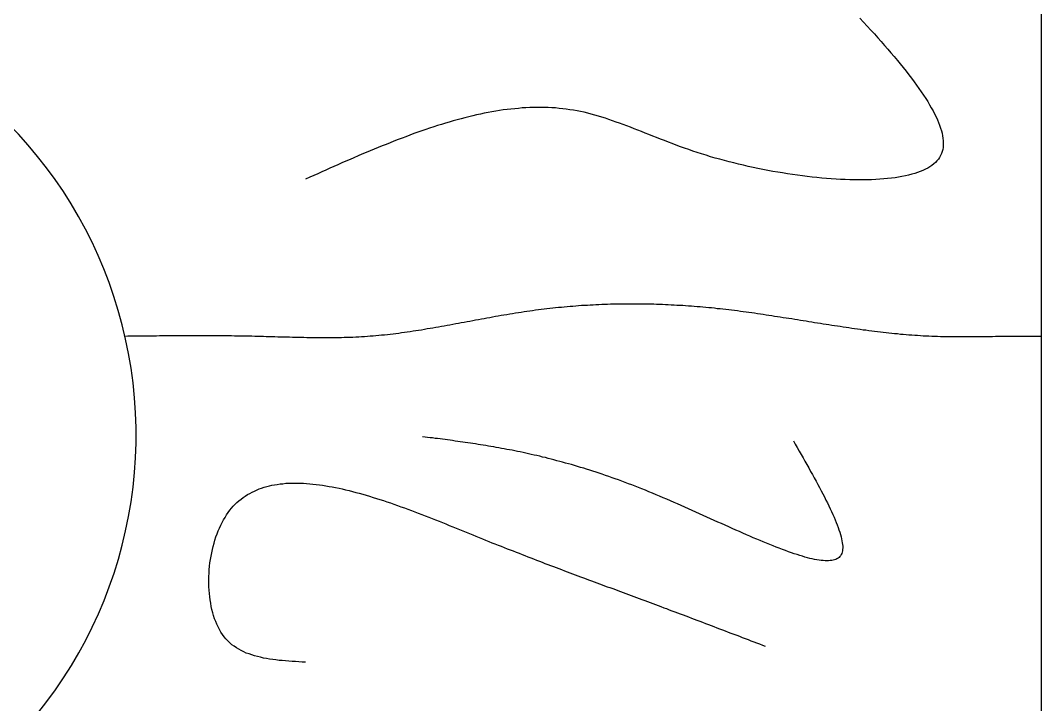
# Model space of a CAD drawing. Extents: x 443 to 1217, y -1921 to -677.
# Drawn here: x 705.76 to 715.86, y -884.67 to -877.91 of the extents above; entities that cross this region are included whole.
import ezdxf

# ---------------------------------------------------------------- set-up
doc = ezdxf.new("R2010")
doc.units = 0
doc.header["$MEASUREMENT"] = 0
for name, color, linetype in [('1', 7, 'CONTINUOUS'), ('3', 8, 'CONTINUOUS'), ('6', 7, 'CONTINUOUS')]:
    doc.layers.add(name, color=color, linetype=linetype)

msp = doc.modelspace()

# ---------------------------------------------------------------- linework, layer by layer
at = {"layer": '1', "color": 7}
for p, q in [((714.064, -877.885), (714.101, -877.924)), ((714.101, -877.924), (714.136, -877.964)), ((714.136, -877.964), (714.172, -878.002)), ((714.172, -878.002), (714.207, -878.04)), ((714.207, -878.04), (714.241, -878.078)), ((714.241, -878.078), (714.274, -878.116)), ((714.274, -878.116), (714.307, -878.153)), ((714.307, -878.153), (714.34, -878.191)), ((714.34, -878.191), (714.371, -878.228)), ((714.371, -878.228), (714.403, -878.264)), ((714.403, -878.264), (714.434, -878.301)), ((714.434, -878.301), (714.463, -878.337)), ((714.463, -878.337), (714.492, -878.373)), ((714.492, -878.373), (714.521, -878.408)), ((714.521, -878.408), (714.548, -878.443)), ((714.548, -878.443), (714.574, -878.478)), ((714.574, -878.478), (714.6, -878.513)), ((714.6, -878.513), (714.625, -878.547)), ((714.625, -878.547), (714.648, -878.579)), ((714.648, -878.579), (714.671, -878.613)), ((714.671, -878.613), (714.694, -878.645)), ((714.694, -878.645), (714.715, -878.677)), ((710.799, -878.768), (710.762, -878.77)), ((710.836, -878.767), (710.799, -878.768)), ((710.872, -878.766), (710.836, -878.767)), ((710.909, -878.766), (710.872, -878.766)), ((710.945, -878.767), (710.909, -878.766)), ((710.982, -878.768), (710.945, -878.767)), ((711.018, -878.77), (710.982, -878.768)), ((714.715, -878.677), (714.734, -878.709)), ((714.734, -878.709), (714.753, -878.741)), ((714.753, -878.741), (714.77, -878.771)), ((710.159, -878.868), (710.12, -878.879)), ((710.197, -878.859), (710.159, -878.868)), ((710.236, -878.85), (710.197, -878.859)), ((710.274, -878.841), (710.236, -878.85)), ((710.312, -878.832), (710.274, -878.841)), ((710.35, -878.825), (710.312, -878.832)), ((710.388, -878.817), (710.35, -878.825)), ((710.425, -878.81), (710.388, -878.817)), ((710.463, -878.804), (710.425, -878.81)), ((710.501, -878.797), (710.463, -878.804)), ((710.538, -878.792), (710.501, -878.797)), ((710.576, -878.788), (710.538, -878.792)), ((710.614, -878.783), (710.576, -878.788)), ((710.651, -878.779), (710.614, -878.783)), ((710.688, -878.776), (710.651, -878.779)), ((710.725, -878.772), (710.688, -878.776)), ((710.762, -878.77), (710.725, -878.772)), ((711.054, -878.772), (711.018, -878.77)), ((711.09, -878.776), (711.054, -878.772)), ((711.126, -878.779), (711.09, -878.776)), ((711.161, -878.783), (711.126, -878.779)), ((711.197, -878.789), (711.161, -878.783)), ((711.233, -878.794), (711.197, -878.789)), ((711.268, -878.801), (711.233, -878.794)), ((711.302, -878.807), (711.268, -878.801)), ((711.338, -878.815), (711.302, -878.807)), ((711.373, -878.824), (711.338, -878.815)), ((711.408, -878.832), (711.373, -878.824)), ((711.443, -878.842), (711.408, -878.832)), ((711.478, -878.853), (711.443, -878.842)), ((711.513, -878.863), (711.478, -878.853)), ((711.548, -878.874), (711.513, -878.863)), ((714.77, -878.771), (714.788, -878.801)), ((714.788, -878.801), (714.803, -878.83)), ((714.803, -878.83), (714.817, -878.859)), ((714.817, -878.859), (714.83, -878.888)), ((709.85, -878.959), (709.81, -878.972)), ((709.889, -878.947), (709.85, -878.959)), ((709.927, -878.935), (709.889, -878.947)), ((709.966, -878.923), (709.927, -878.935)), ((710.004, -878.911), (709.966, -878.923)), ((710.044, -878.9), (710.004, -878.911)), ((710.082, -878.889), (710.044, -878.9)), ((710.12, -878.879), (710.082, -878.889)), ((711.583, -878.886), (711.548, -878.874)), ((711.617, -878.898), (711.583, -878.886)), ((711.653, -878.911), (711.617, -878.898)), ((711.688, -878.923), (711.653, -878.911)), ((711.724, -878.936), (711.688, -878.923)), ((711.76, -878.95), (711.724, -878.936)), ((711.795, -878.963), (711.76, -878.95)), ((711.832, -878.977), (711.795, -878.963)), ((714.83, -878.888), (714.842, -878.916)), ((714.842, -878.916), (714.852, -878.943)), ((714.852, -878.943), (714.862, -878.971)), ((709.537, -879.07), (709.498, -879.085)), ((709.576, -879.056), (709.537, -879.07)), ((709.615, -879.04), (709.576, -879.056)), ((709.655, -879.026), (709.615, -879.04)), ((709.694, -879.012), (709.655, -879.026)), ((709.733, -878.999), (709.694, -879.012)), ((709.771, -878.985), (709.733, -878.999)), ((709.81, -878.972), (709.771, -878.985)), ((711.868, -878.991), (711.832, -878.977)), ((711.904, -879.006), (711.868, -878.991)), ((711.941, -879.021), (711.904, -879.006)), ((711.978, -879.035), (711.941, -879.021)), ((712.016, -879.05), (711.978, -879.035)), ((712.053, -879.065), (712.016, -879.05)), ((712.091, -879.08), (712.053, -879.065)), ((714.862, -878.971), (714.869, -878.997)), ((714.869, -878.997), (714.876, -879.022)), ((714.876, -879.022), (714.881, -879.047)), ((714.881, -879.047), (714.885, -879.072)), ((709.3, -879.164), (709.26, -879.18)), ((709.34, -879.147), (709.3, -879.164)), ((709.379, -879.132), (709.34, -879.147)), ((709.418, -879.116), (709.379, -879.132)), ((709.457, -879.1), (709.418, -879.116)), ((709.498, -879.085), (709.457, -879.1)), ((712.131, -879.095), (712.091, -879.08)), ((712.17, -879.11), (712.131, -879.095)), ((712.209, -879.125), (712.17, -879.11)), ((712.248, -879.14), (712.209, -879.125)), ((712.289, -879.155), (712.248, -879.14)), ((712.33, -879.169), (712.289, -879.155)), ((712.372, -879.184), (712.33, -879.169)), ((714.886, -879.162), (714.883, -879.184)), ((714.885, -879.072), (714.888, -879.096)), ((714.888, -879.141), (714.886, -879.162)), ((714.888, -879.096), (714.888, -879.119)), ((714.888, -879.119), (714.888, -879.141)), ((709.062, -879.264), (709.023, -879.281)), ((709.102, -879.246), (709.062, -879.264)), ((709.141, -879.23), (709.102, -879.246)), ((709.181, -879.213), (709.141, -879.23)), ((709.221, -879.196), (709.181, -879.213)), ((709.26, -879.18), (709.221, -879.196)), ((712.413, -879.198), (712.372, -879.184)), ((712.455, -879.213), (712.413, -879.198)), ((712.499, -879.227), (712.455, -879.213)), ((712.543, -879.24), (712.499, -879.227)), ((712.587, -879.254), (712.543, -879.24)), ((712.632, -879.267), (712.587, -879.254)), ((712.678, -879.279), (712.632, -879.267)), ((714.851, -879.261), (714.84, -879.278)), ((714.862, -879.242), (714.851, -879.261)), ((714.869, -879.223), (714.862, -879.242)), ((714.877, -879.204), (714.869, -879.223)), ((714.883, -879.184), (714.877, -879.204)), ((708.823, -879.368), (708.783, -879.386)), ((708.863, -879.351), (708.823, -879.368)), ((708.903, -879.334), (708.863, -879.351)), ((708.943, -879.316), (708.903, -879.334)), ((708.982, -879.299), (708.943, -879.316)), ((709.023, -879.281), (708.982, -879.299)), ((712.724, -879.292), (712.678, -879.279)), ((712.77, -879.304), (712.724, -879.292)), ((712.817, -879.316), (712.77, -879.304)), ((712.864, -879.328), (712.817, -879.316)), ((712.912, -879.339), (712.864, -879.328)), ((712.96, -879.35), (712.912, -879.339)), ((713.008, -879.361), (712.96, -879.35)), ((713.056, -879.371), (713.008, -879.361)), ((713.105, -879.38), (713.056, -879.371)), ((714.734, -879.366), (714.711, -879.378)), ((714.756, -879.353), (714.734, -879.366)), ((714.776, -879.34), (714.756, -879.353)), ((714.794, -879.326), (714.776, -879.34)), ((714.811, -879.311), (714.794, -879.326)), ((714.826, -879.294), (714.811, -879.311)), ((714.84, -879.278), (714.826, -879.294)), ((708.624, -879.457), (708.584, -879.475)), ((708.664, -879.439), (708.624, -879.457)), ((708.703, -879.422), (708.664, -879.439)), ((708.744, -879.403), (708.703, -879.422)), ((708.783, -879.386), (708.744, -879.403)), ((713.154, -879.389), (713.105, -879.38)), ((713.202, -879.399), (713.154, -879.389)), ((713.251, -879.407), (713.202, -879.399)), ((713.3, -879.415), (713.251, -879.407)), ((713.349, -879.423), (713.3, -879.415)), ((713.398, -879.431), (713.349, -879.423)), ((713.446, -879.437), (713.398, -879.431)), ((713.495, -879.444), (713.446, -879.437)), ((713.543, -879.45), (713.495, -879.444)), ((713.591, -879.456), (713.543, -879.45)), ((713.639, -879.46), (713.591, -879.456)), ((713.687, -879.465), (713.639, -879.46)), ((713.734, -879.469), (713.687, -879.465)), ((713.781, -879.473), (713.734, -879.469)), ((713.828, -879.475), (713.781, -879.473)), ((714.299, -879.474), (714.26, -879.477)), ((714.338, -879.471), (714.299, -879.474)), ((714.375, -879.467), (714.338, -879.471)), ((714.411, -879.462), (714.375, -879.467)), ((714.447, -879.457), (714.411, -879.462)), ((714.48, -879.45), (714.447, -879.457)), ((714.514, -879.444), (714.48, -879.45)), ((714.546, -879.437), (714.514, -879.444)), ((714.576, -879.428), (714.546, -879.437)), ((714.606, -879.42), (714.576, -879.428)), ((714.634, -879.411), (714.606, -879.42)), ((714.661, -879.4), (714.634, -879.411)), ((714.687, -879.39), (714.661, -879.4)), ((714.711, -879.378), (714.687, -879.39)), ((713.873, -879.479), (713.828, -879.475)), ((713.919, -879.481), (713.873, -879.479)), ((713.964, -879.482), (713.919, -879.481)), ((714.008, -879.483), (713.964, -879.482)), ((714.052, -879.484), (714.008, -879.483)), ((714.095, -879.484), (714.052, -879.484)), ((714.137, -879.483), (714.095, -879.484)), ((714.18, -879.482), (714.137, -879.483)), ((714.22, -879.48), (714.18, -879.482)), ((714.26, -879.477), (714.22, -879.48)), ((710.715, -880.791), (710.743, -880.786)), ((710.743, -880.786), (710.772, -880.782)), ((710.772, -880.782), (710.8, -880.778)), ((710.8, -880.778), (710.828, -880.774)), ((710.828, -880.774), (710.857, -880.77)), ((710.857, -880.77), (710.885, -880.767)), ((710.885, -880.767), (710.913, -880.763)), ((710.913, -880.763), (710.942, -880.759)), ((710.942, -880.759), (710.97, -880.756)), ((710.97, -880.756), (710.998, -880.753)), ((710.998, -880.753), (711.027, -880.749)), ((711.027, -880.749), (711.055, -880.747)), ((711.055, -880.747), (711.083, -880.744)), ((711.083, -880.744), (711.112, -880.741)), ((711.112, -880.741), (711.14, -880.738)), ((711.14, -880.738), (711.168, -880.736)), ((711.168, -880.736), (711.198, -880.733)), ((711.198, -880.733), (711.226, -880.731)), ((711.226, -880.731), (711.254, -880.729)), ((711.254, -880.729), (711.283, -880.726)), ((711.283, -880.726), (711.311, -880.724)), ((711.311, -880.724), (711.339, -880.723)), ((711.339, -880.723), (711.369, -880.721)), ((711.369, -880.721), (711.397, -880.72)), ((711.397, -880.72), (711.426, -880.718)), ((711.426, -880.718), (711.454, -880.717)), ((711.454, -880.717), (711.482, -880.715)), ((711.482, -880.715), (711.512, -880.714)), ((711.512, -880.714), (711.54, -880.713)), ((711.54, -880.713), (711.568, -880.712)), ((711.568, -880.712), (711.597, -880.711)), ((711.597, -880.711), (711.625, -880.71)), ((711.625, -880.71), (711.654, -880.71)), ((711.654, -880.71), (711.683, -880.709)), ((711.683, -880.709), (711.711, -880.709)), ((711.711, -880.709), (711.739, -880.708)), ((711.739, -880.708), (711.769, -880.708)), ((711.769, -880.708), (711.797, -880.708)), ((711.797, -880.708), (711.826, -880.708)), ((711.826, -880.708), (711.854, -880.708)), ((711.854, -880.708), (711.883, -880.708)), ((711.883, -880.708), (711.912, -880.709)), ((711.912, -880.709), (711.94, -880.709)), ((711.94, -880.709), (711.968, -880.71)), ((711.968, -880.71), (711.998, -880.71)), ((711.998, -880.71), (712.026, -880.711)), ((712.026, -880.711), (712.054, -880.712)), ((712.054, -880.712), (712.083, -880.713)), ((712.083, -880.713), (712.112, -880.714)), ((712.112, -880.714), (712.141, -880.715)), ((712.141, -880.715), (712.169, -880.717)), ((712.169, -880.717), (712.197, -880.718)), ((712.197, -880.718), (712.226, -880.719)), ((712.226, -880.719), (712.255, -880.721)), ((712.255, -880.721), (712.283, -880.722)), ((712.283, -880.722), (712.312, -880.724)), ((712.312, -880.724), (712.34, -880.726)), ((712.34, -880.726), (712.369, -880.729)), ((712.369, -880.729), (712.398, -880.73)), ((712.398, -880.73), (712.426, -880.732)), ((712.426, -880.732), (712.454, -880.735)), ((712.454, -880.735), (712.483, -880.737)), ((712.483, -880.737), (712.511, -880.739)), ((712.511, -880.739), (712.54, -880.742)), ((712.54, -880.742), (712.569, -880.745)), ((712.569, -880.745), (712.597, -880.747)), ((712.597, -880.747), (712.625, -880.75)), ((712.625, -880.75), (712.654, -880.754)), ((712.654, -880.754), (712.682, -880.757)), ((712.682, -880.757), (712.71, -880.759)), ((712.71, -880.759), (712.739, -880.762)), ((712.739, -880.762), (712.767, -880.767)), ((712.767, -880.767), (712.796, -880.77)), ((712.796, -880.77), (712.824, -880.773)), ((712.824, -880.773), (712.853, -880.776)), ((712.853, -880.776), (712.882, -880.781)), ((712.882, -880.781), (712.91, -880.784)), ((712.91, -880.784), (712.938, -880.788)), ((710.152, -880.89), (710.18, -880.884)), ((710.18, -880.884), (710.208, -880.88)), ((710.208, -880.88), (710.236, -880.875)), ((710.236, -880.875), (710.264, -880.869)), ((710.264, -880.869), (710.292, -880.864)), ((710.292, -880.864), (710.321, -880.858)), ((710.321, -880.858), (710.349, -880.854)), ((710.349, -880.854), (710.376, -880.848)), ((710.376, -880.848), (710.404, -880.843)), ((710.404, -880.843), (710.433, -880.839)), ((710.433, -880.839), (710.461, -880.833)), ((710.461, -880.833), (710.489, -880.828)), ((710.489, -880.828), (710.518, -880.823)), ((710.518, -880.823), (710.545, -880.818)), ((710.545, -880.818), (710.573, -880.814)), ((710.573, -880.814), (710.602, -880.809)), ((710.602, -880.809), (710.63, -880.804)), ((710.63, -880.804), (710.658, -880.799)), ((710.658, -880.799), (710.687, -880.795)), ((710.687, -880.795), (710.715, -880.791)), ((712.938, -880.788), (712.967, -880.792)), ((712.967, -880.792), (712.995, -880.796)), ((712.995, -880.796), (713.023, -880.8)), ((713.023, -880.8), (713.052, -880.804)), ((713.052, -880.804), (713.08, -880.808)), ((713.08, -880.808), (713.108, -880.812)), ((713.108, -880.812), (713.136, -880.817)), ((713.136, -880.817), (713.164, -880.821)), ((713.164, -880.821), (713.192, -880.826)), ((713.192, -880.826), (713.221, -880.83)), ((713.221, -880.83), (713.249, -880.834)), ((713.249, -880.834), (713.277, -880.839)), ((713.277, -880.839), (713.306, -880.843)), ((713.306, -880.843), (713.334, -880.847)), ((713.334, -880.847), (713.362, -880.852)), ((713.362, -880.852), (713.391, -880.856)), ((713.391, -880.856), (713.419, -880.86)), ((713.419, -880.86), (713.447, -880.866)), ((713.447, -880.866), (713.476, -880.87)), ((713.476, -880.87), (713.503, -880.875)), ((713.503, -880.875), (713.531, -880.879)), ((713.531, -880.879), (713.559, -880.883)), ((713.559, -880.883), (713.588, -880.888)), ((713.588, -880.888), (713.616, -880.893)), ((709.561, -880.99), (709.589, -880.987)), ((709.589, -880.987), (709.618, -880.982)), ((709.618, -880.982), (709.646, -880.978)), ((709.646, -880.978), (709.673, -880.974)), ((709.673, -880.974), (709.701, -880.969)), ((709.701, -880.969), (709.73, -880.965)), ((709.73, -880.965), (709.758, -880.961)), ((709.758, -880.961), (709.786, -880.955)), ((709.786, -880.955), (709.814, -880.951)), ((709.814, -880.951), (709.842, -880.946)), ((709.842, -880.946), (709.87, -880.941)), ((709.87, -880.941), (709.899, -880.937)), ((709.899, -880.937), (709.927, -880.931)), ((709.927, -880.931), (709.954, -880.926)), ((709.954, -880.926), (709.983, -880.921)), ((709.983, -880.921), (710.011, -880.916)), ((710.011, -880.916), (710.039, -880.911)), ((710.039, -880.911), (710.068, -880.905)), ((710.068, -880.905), (710.095, -880.901)), ((710.095, -880.901), (710.123, -880.895)), ((710.123, -880.895), (710.152, -880.89)), ((713.616, -880.893), (713.644, -880.897)), ((713.644, -880.897), (713.673, -880.902)), ((713.673, -880.902), (713.701, -880.906)), ((713.701, -880.906), (713.729, -880.911)), ((713.729, -880.911), (713.758, -880.915)), ((713.758, -880.915), (713.785, -880.919)), ((713.785, -880.919), (713.813, -880.924)), ((713.813, -880.924), (713.842, -880.928)), ((713.842, -880.928), (713.87, -880.932)), ((713.87, -880.932), (713.898, -880.937)), ((713.898, -880.937), (713.927, -880.941)), ((713.927, -880.941), (713.955, -880.945)), ((713.955, -880.945), (713.983, -880.949)), ((713.983, -880.949), (714.012, -880.953)), ((714.012, -880.953), (714.039, -880.957)), ((714.039, -880.957), (714.067, -880.961)), ((714.067, -880.961), (714.096, -880.965)), ((714.096, -880.965), (714.124, -880.968)), ((714.124, -880.968), (714.152, -880.973)), ((714.152, -880.973), (714.181, -880.976)), ((714.181, -880.976), (714.209, -880.979)), ((714.209, -880.979), (714.237, -880.984)), ((714.237, -880.984), (714.266, -880.987)), ((714.266, -880.987), (714.294, -880.99)), ((706.797, -881.028), (706.825, -881.027)), ((706.825, -881.027), (706.854, -881.027)), ((706.854, -881.027), (706.882, -881.027)), ((706.882, -881.027), (706.91, -881.027)), ((706.91, -881.027), (706.94, -881.026)), ((706.94, -881.026), (706.968, -881.026)), ((706.968, -881.026), (706.997, -881.026)), ((706.997, -881.026), (707.025, -881.025)), ((707.025, -881.025), (707.053, -881.025)), ((707.053, -881.025), (707.082, -881.025)), ((707.082, -881.025), (707.11, -881.025)), ((707.11, -881.025), (707.139, -881.024)), ((707.139, -881.024), (707.168, -881.024)), ((707.168, -881.024), (707.196, -881.024)), ((707.196, -881.024), (707.224, -881.024)), ((707.224, -881.024), (707.253, -881.024)), ((707.253, -881.024), (707.281, -881.023)), ((707.281, -881.023), (707.31, -881.023)), ((707.31, -881.023), (707.339, -881.023)), ((707.339, -881.023), (707.367, -881.023)), ((707.367, -881.023), (707.395, -881.023)), ((707.395, -881.023), (707.424, -881.023)), ((707.424, -881.023), (707.452, -881.023)), ((707.452, -881.023), (707.482, -881.023)), ((707.482, -881.023), (707.51, -881.023)), ((707.51, -881.023), (707.538, -881.023)), ((707.538, -881.023), (707.567, -881.023)), ((707.567, -881.023), (707.595, -881.023)), ((707.595, -881.023), (707.624, -881.023)), ((707.624, -881.023), (707.653, -881.023)), ((707.653, -881.023), (707.681, -881.023)), ((707.681, -881.023), (707.709, -881.023)), ((707.709, -881.023), (707.738, -881.023)), ((707.738, -881.023), (707.766, -881.024)), ((707.766, -881.024), (707.795, -881.024)), ((707.795, -881.024), (707.824, -881.024)), ((707.824, -881.024), (707.852, -881.024)), ((707.852, -881.024), (707.88, -881.025)), ((707.88, -881.025), (707.909, -881.025)), ((707.909, -881.025), (707.938, -881.025)), ((707.938, -881.025), (707.966, -881.026)), ((707.966, -881.026), (707.995, -881.026)), ((707.995, -881.026), (708.023, -881.027)), ((708.023, -881.027), (708.053, -881.027)), ((708.053, -881.027), (708.081, -881.028)), ((708.081, -881.028), (708.109, -881.029)), ((708.109, -881.029), (708.138, -881.029)), ((708.138, -881.029), (708.167, -881.03)), ((708.167, -881.03), (708.195, -881.032)), ((708.195, -881.032), (708.224, -881.032)), ((708.224, -881.032), (708.252, -881.033)), ((708.252, -881.033), (708.28, -881.034)), ((708.28, -881.034), (708.31, -881.035)), ((708.31, -881.035), (708.338, -881.035)), ((708.338, -881.035), (708.366, -881.036)), ((708.366, -881.036), (708.395, -881.037)), ((708.395, -881.037), (708.424, -881.037)), ((708.424, -881.037), (708.453, -881.038)), ((708.453, -881.038), (708.481, -881.039)), ((708.481, -881.039), (708.509, -881.039)), ((708.509, -881.039), (708.539, -881.04)), ((708.539, -881.04), (708.567, -881.04)), ((708.567, -881.04), (708.595, -881.041)), ((708.595, -881.041), (708.624, -881.041)), ((708.624, -881.041), (708.652, -881.042)), ((708.652, -881.042), (708.681, -881.042)), ((708.681, -881.042), (708.71, -881.042)), ((708.71, -881.042), (708.738, -881.042)), ((708.738, -881.042), (708.766, -881.042)), ((708.766, -881.042), (708.795, -881.042)), ((708.795, -881.042), (708.824, -881.042)), ((708.824, -881.042), (708.853, -881.042)), ((708.853, -881.042), (708.881, -881.042)), ((708.881, -881.042), (708.909, -881.041)), ((708.909, -881.041), (708.938, -881.041)), ((708.938, -881.041), (708.966, -881.04)), ((708.966, -881.04), (708.994, -881.039)), ((708.994, -881.039), (709.023, -881.039)), ((709.023, -881.039), (709.052, -881.038)), ((709.052, -881.038), (709.08, -881.036)), ((709.08, -881.036), (709.109, -881.035)), ((709.109, -881.035), (709.137, -881.034)), ((709.137, -881.034), (709.165, -881.032)), ((709.165, -881.032), (709.194, -881.029)), ((709.194, -881.029), (709.222, -881.027)), ((709.222, -881.027), (709.25, -881.025)), ((709.25, -881.025), (709.279, -881.023)), ((709.279, -881.023), (709.307, -881.021)), ((709.307, -881.021), (709.335, -881.017)), ((709.335, -881.017), (709.364, -881.015)), ((709.364, -881.015), (709.392, -881.012)), ((709.392, -881.012), (709.42, -881.009)), ((709.42, -881.009), (709.448, -881.005)), ((709.448, -881.005), (709.476, -881.002)), ((709.476, -881.002), (709.504, -880.998)), ((709.504, -880.998), (709.533, -880.994)), ((709.533, -880.994), (709.561, -880.99)), ((714.294, -880.99), (714.322, -880.993)), ((714.322, -880.993), (714.351, -880.996)), ((714.351, -880.996), (714.379, -880.999)), ((714.379, -880.999), (714.407, -881.002)), ((714.407, -881.002), (714.436, -881.004)), ((714.436, -881.004), (714.464, -881.008)), ((714.464, -881.008), (714.492, -881.01)), ((714.492, -881.01), (714.521, -881.013)), ((714.521, -881.013), (714.549, -881.015)), ((714.549, -881.015), (714.577, -881.017)), ((714.577, -881.017), (714.606, -881.02)), ((714.606, -881.02), (714.634, -881.021)), ((714.634, -881.021), (714.662, -881.023)), ((714.662, -881.023), (714.691, -881.025)), ((714.691, -881.025), (714.719, -881.026)), ((714.719, -881.026), (714.747, -881.027)), ((714.747, -881.027), (714.776, -881.028)), ((714.776, -881.028), (714.804, -881.029)), ((714.804, -881.029), (714.832, -881.03)), ((714.832, -881.03), (714.861, -881.032)), ((714.861, -881.032), (714.889, -881.033)), ((714.889, -881.033), (714.918, -881.033)), ((714.918, -881.033), (714.947, -881.034)), ((714.947, -881.034), (714.975, -881.034)), ((714.975, -881.034), (715.003, -881.034)), ((715.003, -881.034), (715.032, -881.034)), ((715.032, -881.034), (715.06, -881.034)), ((715.06, -881.034), (715.09, -881.034)), ((715.09, -881.034), (715.118, -881.034)), ((715.118, -881.034), (715.146, -881.034)), ((715.146, -881.034), (715.175, -881.034)), ((715.175, -881.034), (715.203, -881.034)), ((715.203, -881.034), (715.232, -881.034)), ((715.232, -881.034), (715.261, -881.033)), ((715.261, -881.033), (715.289, -881.033)), ((715.289, -881.033), (715.317, -881.033)), ((715.317, -881.033), (715.346, -881.032)), ((715.346, -881.032), (715.375, -881.032)), ((715.375, -881.032), (715.403, -881.03)), ((715.403, -881.03), (715.432, -881.03)), ((715.432, -881.03), (715.46, -881.03)), ((715.46, -881.03), (715.488, -881.029)), ((715.488, -881.029), (715.518, -881.029)), ((715.518, -881.029), (715.546, -881.029)), ((715.546, -881.029), (715.575, -881.028)), ((715.575, -881.028), (715.603, -881.028)), ((715.603, -881.028), (715.631, -881.028)), ((715.631, -881.028), (715.661, -881.028)), ((715.661, -881.028), (715.689, -881.028)), ((715.689, -881.028), (715.717, -881.028)), ((715.717, -881.028), (715.746, -881.028)), ((715.746, -881.028), (715.774, -881.028)), ((715.774, -881.028), (715.802, -881.028)), ((715.802, -881.028), (715.832, -881.028)), ((715.832, -881.028), (715.86, -881.028)), ((709.765, -882.028), (709.74, -882.024)), ((709.789, -882.031), (709.765, -882.028)), ((709.814, -882.034), (709.789, -882.031)), ((709.839, -882.036), (709.814, -882.034)), ((709.863, -882.04), (709.839, -882.036)), ((709.888, -882.043), (709.863, -882.04)), ((709.913, -882.046), (709.888, -882.043)), ((709.938, -882.049), (709.913, -882.046)), ((709.962, -882.053), (709.938, -882.049)), ((709.987, -882.056), (709.962, -882.053)), ((710.012, -882.059), (709.987, -882.056)), ((710.037, -882.062), (710.012, -882.059)), ((710.062, -882.067), (710.037, -882.062)), ((710.087, -882.07), (710.062, -882.067)), ((710.112, -882.073), (710.087, -882.07)), ((710.137, -882.077), (710.112, -882.073)), ((710.162, -882.081), (710.137, -882.077)), ((710.188, -882.084), (710.162, -882.081)), ((710.213, -882.088), (710.188, -882.084)), ((710.238, -882.092), (710.213, -882.088)), ((710.263, -882.095), (710.238, -882.092)), ((710.289, -882.1), (710.263, -882.095)), ((710.314, -882.104), (710.289, -882.1)), ((713.407, -882.064), (713.425, -882.098)), ((713.425, -882.098), (713.445, -882.132)), ((710.34, -882.107), (710.314, -882.104)), ((710.365, -882.112), (710.34, -882.107)), ((710.391, -882.116), (710.365, -882.112)), ((710.416, -882.12), (710.391, -882.116)), ((710.443, -882.125), (710.416, -882.12)), ((710.469, -882.129), (710.443, -882.125)), ((710.495, -882.134), (710.469, -882.129)), ((710.521, -882.139), (710.495, -882.134)), ((710.547, -882.143), (710.521, -882.139)), ((710.573, -882.149), (710.547, -882.143)), ((710.6, -882.154), (710.573, -882.149)), ((710.627, -882.158), (710.6, -882.154)), ((710.653, -882.164), (710.627, -882.158)), ((710.68, -882.169), (710.653, -882.164)), ((710.706, -882.175), (710.68, -882.169)), ((710.734, -882.18), (710.706, -882.175)), ((710.761, -882.187), (710.734, -882.18)), ((710.788, -882.192), (710.761, -882.187)), ((710.815, -882.199), (710.788, -882.192)), ((710.843, -882.205), (710.815, -882.199)), ((713.445, -882.132), (713.465, -882.166)), ((713.465, -882.166), (713.483, -882.2)), ((713.483, -882.2), (713.503, -882.234)), ((710.87, -882.211), (710.843, -882.205)), ((710.898, -882.217), (710.87, -882.211)), ((710.925, -882.225), (710.898, -882.217)), ((710.954, -882.231), (710.925, -882.225)), ((710.982, -882.238), (710.954, -882.231)), ((711.01, -882.246), (710.982, -882.238)), ((711.039, -882.253), (711.01, -882.246)), ((711.067, -882.261), (711.039, -882.253)), ((711.096, -882.268), (711.067, -882.261)), ((711.125, -882.276), (711.096, -882.268)), ((711.154, -882.284), (711.125, -882.276)), ((711.184, -882.292), (711.154, -882.284)), ((711.213, -882.3), (711.184, -882.292)), ((711.242, -882.309), (711.213, -882.3)), ((713.503, -882.234), (713.521, -882.266)), ((713.521, -882.266), (713.54, -882.3)), ((713.54, -882.3), (713.558, -882.333)), ((711.272, -882.317), (711.242, -882.309)), ((711.302, -882.327), (711.272, -882.317)), ((711.333, -882.336), (711.302, -882.327)), ((711.362, -882.346), (711.333, -882.336)), ((711.393, -882.356), (711.362, -882.346)), ((711.425, -882.365), (711.393, -882.356)), ((711.455, -882.375), (711.425, -882.365)), ((711.487, -882.385), (711.455, -882.375)), ((711.517, -882.396), (711.487, -882.385)), ((711.549, -882.407), (711.517, -882.396)), ((713.558, -882.333), (713.577, -882.367)), ((713.577, -882.367), (713.595, -882.399)), ((713.595, -882.399), (713.613, -882.432)), ((708.251, -882.504), (708.277, -882.499)), ((708.277, -882.499), (708.304, -882.495)), ((708.304, -882.495), (708.332, -882.491)), ((708.332, -882.491), (708.36, -882.489)), ((708.36, -882.489), (708.388, -882.485)), ((708.388, -882.485), (708.417, -882.484)), ((708.417, -882.484), (708.445, -882.483)), ((708.445, -882.483), (708.474, -882.482)), ((708.474, -882.482), (708.504, -882.483)), ((708.504, -882.483), (708.534, -882.483)), ((708.534, -882.483), (708.564, -882.484)), ((708.564, -882.484), (708.594, -882.486)), ((708.594, -882.486), (708.625, -882.489)), ((708.625, -882.489), (708.656, -882.492)), ((708.656, -882.492), (708.688, -882.495)), ((708.688, -882.495), (708.72, -882.499)), ((708.72, -882.499), (708.751, -882.504)), ((711.58, -882.418), (711.549, -882.407)), ((711.613, -882.429), (711.58, -882.418)), ((711.645, -882.441), (711.613, -882.429)), ((711.677, -882.452), (711.645, -882.441)), ((711.71, -882.464), (711.677, -882.452)), ((711.743, -882.476), (711.71, -882.464)), ((711.775, -882.489), (711.743, -882.476)), ((711.808, -882.501), (711.775, -882.489)), ((711.842, -882.514), (711.808, -882.501)), ((713.613, -882.432), (713.63, -882.464)), ((713.63, -882.464), (713.648, -882.495)), ((713.648, -882.495), (713.665, -882.527)), ((707.987, -882.611), (708.009, -882.596)), ((708.009, -882.596), (708.031, -882.585)), ((708.031, -882.585), (708.054, -882.573)), ((708.054, -882.573), (708.077, -882.561)), ((708.077, -882.561), (708.099, -882.551)), ((708.099, -882.551), (708.123, -882.541)), ((708.123, -882.541), (708.148, -882.532)), ((708.148, -882.532), (708.174, -882.523)), ((708.174, -882.523), (708.199, -882.517)), ((708.199, -882.517), (708.225, -882.51)), ((708.225, -882.51), (708.251, -882.504)), ((708.751, -882.504), (708.783, -882.509)), ((708.783, -882.509), (708.815, -882.515)), ((708.815, -882.515), (708.847, -882.521)), ((708.847, -882.521), (708.88, -882.527)), ((708.88, -882.527), (708.914, -882.534)), ((708.914, -882.534), (708.946, -882.541)), ((708.946, -882.541), (708.979, -882.549)), ((708.979, -882.549), (709.013, -882.557)), ((709.013, -882.557), (709.047, -882.566)), ((709.047, -882.566), (709.08, -882.575)), ((709.08, -882.575), (709.114, -882.583)), ((709.114, -882.583), (709.148, -882.593)), ((709.148, -882.593), (709.182, -882.603)), ((709.182, -882.603), (709.215, -882.613)), ((711.876, -882.527), (711.842, -882.514)), ((711.909, -882.541), (711.876, -882.527)), ((711.944, -882.554), (711.909, -882.541)), ((711.978, -882.568), (711.944, -882.554)), ((712.013, -882.582), (711.978, -882.568)), ((712.048, -882.598), (712.013, -882.582)), ((712.083, -882.612), (712.048, -882.598)), ((713.665, -882.527), (713.682, -882.558)), ((713.682, -882.558), (713.698, -882.59)), ((713.698, -882.59), (713.713, -882.619)), ((707.868, -882.712), (707.887, -882.692)), ((707.887, -882.692), (707.905, -882.674)), ((707.905, -882.674), (707.925, -882.658)), ((707.925, -882.658), (707.946, -882.641)), ((707.946, -882.641), (707.965, -882.625)), ((707.965, -882.625), (707.987, -882.611)), ((709.215, -882.613), (709.25, -882.624)), ((709.25, -882.624), (709.284, -882.635)), ((709.284, -882.635), (709.319, -882.646)), ((709.319, -882.646), (709.353, -882.656)), ((709.353, -882.656), (709.388, -882.667)), ((709.388, -882.667), (709.422, -882.679)), ((709.422, -882.679), (709.456, -882.691)), ((709.456, -882.691), (709.491, -882.703)), ((709.491, -882.703), (709.526, -882.716)), ((712.119, -882.627), (712.083, -882.612)), ((712.154, -882.642), (712.119, -882.627)), ((712.19, -882.658), (712.154, -882.642)), ((712.226, -882.673), (712.19, -882.658)), ((712.261, -882.689), (712.226, -882.673)), ((712.297, -882.704), (712.261, -882.689)), ((712.333, -882.721), (712.297, -882.704)), ((713.713, -882.619), (713.728, -882.65)), ((713.728, -882.65), (713.743, -882.679)), ((713.743, -882.679), (713.758, -882.709)), ((707.787, -882.822), (707.802, -882.798)), ((707.802, -882.798), (707.817, -882.775)), ((707.817, -882.775), (707.834, -882.752)), ((707.834, -882.752), (707.851, -882.732)), ((707.851, -882.732), (707.868, -882.712)), ((709.526, -882.716), (709.56, -882.728)), ((709.56, -882.728), (709.595, -882.741)), ((709.595, -882.741), (709.63, -882.753)), ((709.63, -882.753), (709.663, -882.767)), ((709.663, -882.767), (709.698, -882.78)), ((709.698, -882.78), (709.733, -882.793)), ((709.733, -882.793), (709.767, -882.807)), ((712.37, -882.737), (712.333, -882.721)), ((712.406, -882.753), (712.37, -882.737)), ((712.442, -882.77), (712.406, -882.753)), ((712.478, -882.786), (712.442, -882.77)), ((712.515, -882.802), (712.478, -882.786)), ((712.551, -882.819), (712.515, -882.802)), ((713.758, -882.709), (713.771, -882.737)), ((713.771, -882.737), (713.784, -882.765)), ((713.784, -882.765), (713.797, -882.793)), ((713.797, -882.793), (713.808, -882.82)), ((707.731, -882.928), (707.744, -882.899)), ((707.744, -882.899), (707.757, -882.873)), ((707.757, -882.873), (707.771, -882.847)), ((707.771, -882.847), (707.787, -882.822)), ((709.767, -882.807), (709.802, -882.82)), ((709.802, -882.82), (709.836, -882.833)), ((709.836, -882.833), (709.869, -882.847)), ((709.869, -882.847), (709.903, -882.86)), ((709.903, -882.86), (709.937, -882.873)), ((709.937, -882.873), (709.971, -882.887)), ((709.971, -882.887), (710.004, -882.901)), ((710.004, -882.901), (710.038, -882.915)), ((712.587, -882.835), (712.551, -882.819)), ((712.623, -882.852), (712.587, -882.835)), ((712.659, -882.868), (712.623, -882.852)), ((712.695, -882.884), (712.659, -882.868)), ((712.731, -882.899), (712.695, -882.884)), ((712.767, -882.916), (712.731, -882.899)), ((713.808, -882.82), (713.82, -882.846)), ((713.82, -882.846), (713.83, -882.872)), ((713.83, -882.872), (713.84, -882.897)), ((713.84, -882.897), (713.849, -882.922)), ((707.697, -883.015), (707.708, -882.986)), ((707.708, -882.986), (707.719, -882.956)), ((707.719, -882.956), (707.731, -882.928)), ((710.038, -882.915), (710.071, -882.928)), ((710.071, -882.928), (710.105, -882.942)), ((710.105, -882.942), (710.137, -882.955)), ((710.137, -882.955), (710.17, -882.968)), ((710.17, -882.968), (710.203, -882.981)), ((710.203, -882.981), (710.236, -882.994)), ((710.236, -882.994), (710.267, -883.007)), ((710.267, -883.007), (710.299, -883.02)), ((712.802, -882.931), (712.767, -882.916)), ((712.838, -882.947), (712.802, -882.931)), ((712.873, -882.963), (712.838, -882.947)), ((712.908, -882.978), (712.873, -882.963)), ((712.942, -882.993), (712.908, -882.978)), ((712.976, -883.008), (712.942, -882.993)), ((713.849, -882.922), (713.857, -882.945)), ((713.857, -882.945), (713.865, -882.968)), ((713.865, -882.968), (713.872, -882.991)), ((713.872, -882.991), (713.878, -883.013)), ((707.662, -883.14), (707.67, -883.109)), ((707.67, -883.109), (707.679, -883.077)), ((707.679, -883.077), (707.687, -883.046)), ((707.687, -883.046), (707.697, -883.015)), ((710.299, -883.02), (710.331, -883.034)), ((710.331, -883.034), (710.362, -883.047)), ((710.362, -883.047), (710.394, -883.059)), ((710.394, -883.059), (710.424, -883.072)), ((710.424, -883.072), (710.456, -883.084)), ((710.456, -883.084), (710.486, -883.096)), ((710.486, -883.096), (710.517, -883.108)), ((710.517, -883.108), (710.546, -883.12)), ((713.01, -883.023), (712.976, -883.008)), ((713.044, -883.037), (713.01, -883.023)), ((713.077, -883.051), (713.044, -883.037)), ((713.109, -883.065), (713.077, -883.051)), ((713.142, -883.078), (713.109, -883.065)), ((713.175, -883.091), (713.142, -883.078)), ((713.206, -883.104), (713.175, -883.091)), ((713.237, -883.116), (713.206, -883.104)), ((713.878, -883.013), (713.883, -883.034)), ((713.883, -883.034), (713.886, -883.053)), ((713.886, -883.053), (713.89, -883.072)), ((713.89, -883.072), (713.892, -883.09)), ((713.892, -883.09), (713.894, -883.108)), ((713.894, -883.108), (713.894, -883.124)), ((707.643, -883.239), (707.649, -883.206)), ((707.649, -883.206), (707.655, -883.173)), ((707.655, -883.173), (707.662, -883.14)), ((710.546, -883.12), (710.577, -883.132)), ((710.577, -883.132), (710.606, -883.144)), ((710.606, -883.144), (710.635, -883.154)), ((710.635, -883.154), (710.665, -883.166)), ((710.665, -883.166), (710.694, -883.177)), ((710.694, -883.177), (710.724, -883.189)), ((710.724, -883.189), (710.752, -883.2)), ((710.752, -883.2), (710.78, -883.211)), ((713.267, -883.128), (713.237, -883.116)), ((713.298, -883.14), (713.267, -883.128)), ((713.328, -883.151), (713.298, -883.14)), ((713.357, -883.162), (713.328, -883.151)), ((713.386, -883.172), (713.357, -883.162)), ((713.415, -883.182), (713.386, -883.172)), ((713.442, -883.19), (713.415, -883.182)), ((713.469, -883.199), (713.442, -883.19)), ((713.495, -883.207), (713.469, -883.199)), ((713.52, -883.214), (713.495, -883.207)), ((713.866, -883.21), (713.858, -883.219)), ((713.873, -883.201), (713.866, -883.21)), ((713.88, -883.19), (713.873, -883.201)), ((713.884, -883.18), (713.88, -883.19)), ((713.889, -883.166), (713.884, -883.18)), ((713.892, -883.153), (713.889, -883.166)), ((713.893, -883.139), (713.892, -883.153)), ((713.894, -883.124), (713.893, -883.139)), ((707.631, -883.34), (707.634, -883.306)), ((707.634, -883.306), (707.638, -883.272)), ((707.638, -883.272), (707.643, -883.239)), ((710.78, -883.211), (710.81, -883.222)), ((710.81, -883.222), (710.838, -883.233)), ((710.838, -883.233), (710.867, -883.244)), ((710.867, -883.244), (710.895, -883.255)), ((710.895, -883.255), (710.922, -883.266)), ((710.922, -883.266), (710.95, -883.277)), ((710.95, -883.277), (710.978, -883.287)), ((710.978, -883.287), (711.006, -883.297)), ((711.006, -883.297), (711.033, -883.308)), ((711.033, -883.308), (711.06, -883.318)), ((713.545, -883.221), (713.52, -883.214)), ((713.569, -883.228), (713.545, -883.221)), ((713.593, -883.233), (713.569, -883.228)), ((713.616, -883.237), (713.593, -883.233)), ((713.638, -883.242), (713.616, -883.237)), ((713.66, -883.245), (713.638, -883.242)), ((713.68, -883.248), (713.66, -883.245)), ((713.7, -883.25), (713.68, -883.248)), ((713.719, -883.251), (713.7, -883.25)), ((713.737, -883.253), (713.719, -883.251)), ((713.755, -883.251), (713.737, -883.253)), ((713.77, -883.25), (713.755, -883.251)), ((713.786, -883.249), (713.77, -883.25)), ((713.8, -883.246), (713.786, -883.249)), ((713.813, -883.243), (713.8, -883.246)), ((713.826, -883.238), (713.813, -883.243)), ((713.837, -883.232), (713.826, -883.238)), ((713.848, -883.226), (713.837, -883.232)), ((713.858, -883.219), (713.848, -883.226)), ((707.626, -883.441), (707.628, -883.407)), ((707.628, -883.407), (707.629, -883.374)), ((707.629, -883.374), (707.631, -883.34)), ((711.06, -883.318), (711.088, -883.329)), ((711.088, -883.329), (711.115, -883.339)), ((711.115, -883.339), (711.142, -883.35)), ((711.142, -883.35), (711.169, -883.359)), ((711.169, -883.359), (711.196, -883.369)), ((711.196, -883.369), (711.223, -883.379)), ((711.223, -883.379), (711.249, -883.39)), ((711.249, -883.39), (711.276, -883.4)), ((711.276, -883.4), (711.302, -883.41)), ((711.302, -883.41), (711.33, -883.419)), ((707.626, -883.475), (707.626, -883.441)), ((707.628, -883.509), (707.626, -883.475)), ((707.629, -883.541), (707.628, -883.509)), ((711.33, -883.419), (711.356, -883.429)), ((711.356, -883.429), (711.382, -883.439)), ((711.382, -883.439), (711.409, -883.449)), ((711.409, -883.449), (711.435, -883.459)), ((711.435, -883.459), (711.462, -883.468)), ((711.462, -883.468), (711.488, -883.478)), ((711.488, -883.478), (711.514, -883.488)), ((711.514, -883.488), (711.54, -883.498)), ((711.54, -883.498), (711.566, -883.508)), ((711.566, -883.508), (711.593, -883.517)), ((707.632, -883.575), (707.629, -883.541)), ((707.635, -883.608), (707.632, -883.575)), ((707.64, -883.639), (707.635, -883.608)), ((711.593, -883.517), (711.62, -883.526)), ((711.62, -883.526), (711.646, -883.536)), ((711.646, -883.536), (711.672, -883.546)), ((711.672, -883.546), (711.698, -883.556)), ((711.698, -883.556), (711.724, -883.565)), ((711.724, -883.565), (711.75, -883.575)), ((711.75, -883.575), (711.777, -883.585)), ((711.777, -883.585), (711.804, -883.595)), ((711.804, -883.595), (711.83, -883.605)), ((711.83, -883.605), (711.856, -883.614)), ((707.645, -883.672), (707.64, -883.639)), ((707.65, -883.704), (707.645, -883.672)), ((707.658, -883.734), (707.65, -883.704)), ((711.856, -883.614), (711.883, -883.624)), ((711.883, -883.624), (711.909, -883.634)), ((711.909, -883.634), (711.936, -883.644)), ((711.936, -883.644), (711.963, -883.654)), ((711.963, -883.654), (711.989, -883.665)), ((711.989, -883.665), (712.016, -883.674)), ((712.016, -883.674), (712.044, -883.684)), ((712.044, -883.684), (712.07, -883.694)), ((712.07, -883.694), (712.097, -883.705)), ((712.097, -883.705), (712.124, -883.715)), ((712.124, -883.715), (712.151, -883.724)), ((707.666, -883.765), (707.658, -883.734)), ((707.674, -883.794), (707.666, -883.765)), ((707.684, -883.824), (707.674, -883.794)), ((712.151, -883.724), (712.179, -883.735)), ((712.179, -883.735), (712.206, -883.745)), ((712.206, -883.745), (712.233, -883.755)), ((712.233, -883.755), (712.26, -883.766)), ((712.26, -883.766), (712.288, -883.776)), ((712.288, -883.776), (712.316, -883.787)), ((712.316, -883.787), (712.343, -883.796)), ((712.343, -883.796), (712.37, -883.807)), ((712.37, -883.807), (712.399, -883.818)), ((707.695, -883.852), (707.684, -883.824)), ((707.706, -883.879), (707.695, -883.852)), ((707.719, -883.905), (707.706, -883.879)), ((707.732, -883.932), (707.719, -883.905)), ((712.399, -883.818), (712.426, -883.828)), ((712.426, -883.828), (712.453, -883.839)), ((712.453, -883.839), (712.482, -883.85)), ((712.482, -883.85), (712.509, -883.86)), ((712.509, -883.86), (712.537, -883.87)), ((712.537, -883.87), (712.566, -883.881)), ((712.566, -883.881), (712.593, -883.891)), ((712.593, -883.891), (712.621, -883.902)), ((712.621, -883.902), (712.648, -883.913)), ((712.648, -883.913), (712.677, -883.924)), ((707.747, -883.957), (707.732, -883.932)), ((707.763, -883.979), (707.747, -883.957)), ((707.779, -884.002), (707.763, -883.979)), ((707.796, -884.024), (707.779, -884.002)), ((712.677, -883.924), (712.705, -883.934)), ((712.705, -883.934), (712.733, -883.945)), ((712.733, -883.945), (712.761, -883.956)), ((712.761, -883.956), (712.789, -883.966)), ((712.789, -883.966), (712.817, -883.977)), ((712.817, -883.977), (712.846, -883.988)), ((712.846, -883.988), (712.874, -883.998)), ((712.874, -883.998), (712.901, -884.009)), ((712.901, -884.009), (712.93, -884.02)), ((707.815, -884.044), (707.796, -884.024)), ((707.835, -884.063), (707.815, -884.044)), ((707.855, -884.081), (707.835, -884.063)), ((707.877, -884.097), (707.855, -884.081)), ((707.899, -884.112), (707.877, -884.097)), ((707.923, -884.127), (707.899, -884.112)), ((712.93, -884.02), (712.958, -884.031)), ((712.958, -884.031), (712.986, -884.042)), ((712.986, -884.042), (713.015, -884.052)), ((713.015, -884.052), (713.043, -884.063)), ((713.043, -884.063), (713.071, -884.074)), ((713.071, -884.074), (713.1, -884.085)), ((713.1, -884.085), (713.128, -884.095)), ((707.947, -884.14), (707.923, -884.127)), ((707.972, -884.152), (707.947, -884.14)), ((707.997, -884.164), (707.972, -884.152)), ((708.024, -884.173), (707.997, -884.164)), ((708.051, -884.183), (708.024, -884.173)), ((708.079, -884.191), (708.051, -884.183)), ((708.108, -884.199), (708.079, -884.191)), ((708.136, -884.206), (708.108, -884.199)), ((708.166, -884.213), (708.136, -884.206)), ((708.196, -884.218), (708.166, -884.213)), ((708.227, -884.224), (708.196, -884.218)), ((708.259, -884.228), (708.227, -884.224)), ((708.29, -884.232), (708.259, -884.228)), ((708.322, -884.236), (708.29, -884.232)), ((708.353, -884.239), (708.322, -884.236)), ((708.386, -884.242), (708.353, -884.239)), ((708.419, -884.244), (708.386, -884.242)), ((708.451, -884.246), (708.419, -884.244)), ((708.484, -884.249), (708.451, -884.246)), ((708.518, -884.251), (708.484, -884.249)), ((708.551, -884.253), (708.518, -884.251)), ((708.584, -884.255), (708.551, -884.253))]:
    msp.add_line(p, q, dxfattribs=at)
at = {"layer": '3', "color": 3, "linetype": 'Continuous'}
msp.add_arc((702.525, -882.006), 4.383, 241.0615, 63.749, dxfattribs=at)
at = {"layer": '6', "color": 3, "linetype": 'Continuous'}
msp.add_line((715.86, -888.819), (715.86, -870.268), dxfattribs=at)
msp.add_line((715.86, -888.819), (715.86, -870.268), dxfattribs=at)

doc.saveas('drawing.dxf')
